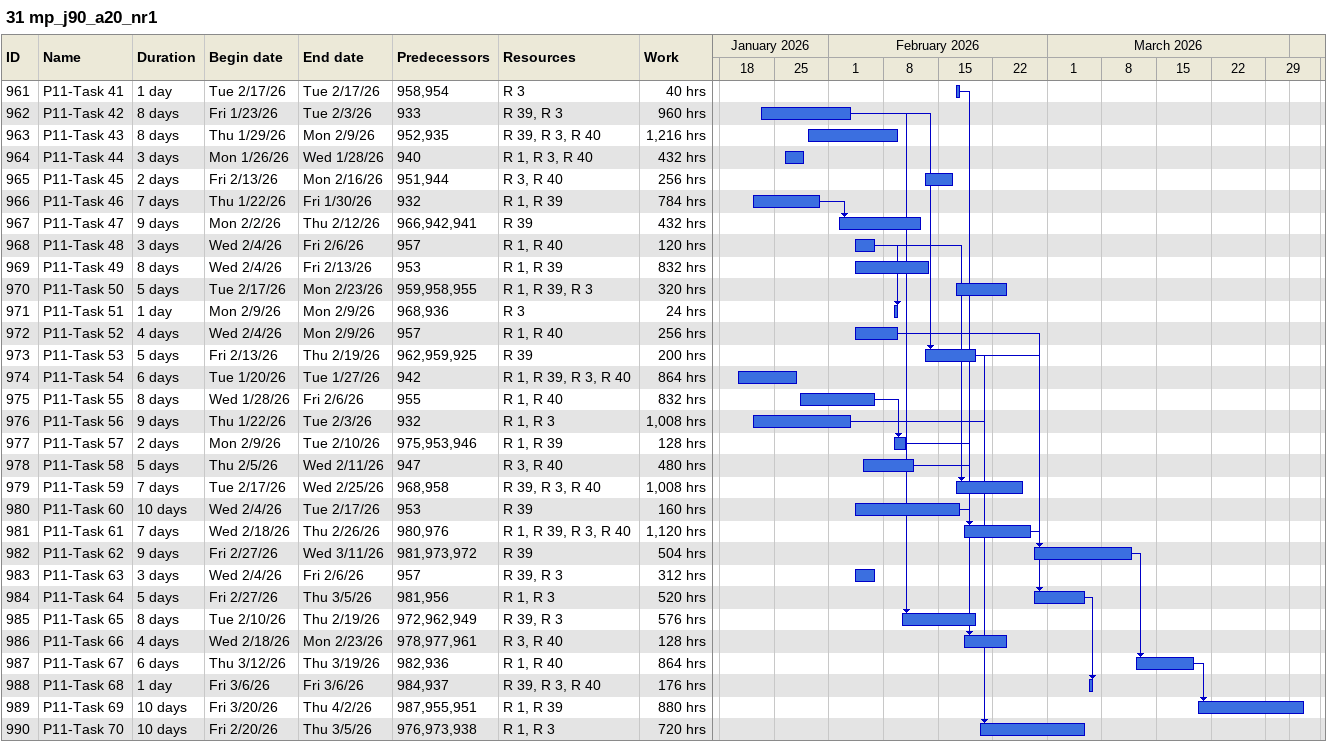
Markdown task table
31 mp_j90_a20_nr1

| ID | Task | Duration | Start | Finish | Predecessors | Resources | Work (h) |
|---|---|---|---|---|---|---|---|
| 961 | P11-Task 41 | 1d | 2026-02-17 | 2026-02-17 | 958, 954 | R 3 | 40 |
| 962 | P11-Task 42 | 8d | 2026-01-23 | 2026-02-03 | 933 | R 39, R 3 | 960 |
| 963 | P11-Task 43 | 8d | 2026-01-29 | 2026-02-09 | 952, 935 | R 39, R 3, R 40 | 1216 |
| 964 | P11-Task 44 | 3d | 2026-01-26 | 2026-01-28 | 940 | R 1, R 3, R 40 | 432 |
| 965 | P11-Task 45 | 2d | 2026-02-13 | 2026-02-16 | 951, 944 | R 3, R 40 | 256 |
| 966 | P11-Task 46 | 7d | 2026-01-22 | 2026-01-30 | 932 | R 1, R 39 | 784 |
| 967 | P11-Task 47 | 9d | 2026-02-02 | 2026-02-12 | 966, 942, 941 | R 39 | 432 |
| 968 | P11-Task 48 | 3d | 2026-02-04 | 2026-02-06 | 957 | R 1, R 40 | 120 |
| 969 | P11-Task 49 | 8d | 2026-02-04 | 2026-02-13 | 953 | R 1, R 39 | 832 |
| 970 | P11-Task 50 | 5d | 2026-02-17 | 2026-02-23 | 959, 958, 955 | R 1, R 39, R 3 | 320 |
| 971 | P11-Task 51 | 1d | 2026-02-09 | 2026-02-09 | 968, 936 | R 3 | 24 |
| 972 | P11-Task 52 | 4d | 2026-02-04 | 2026-02-09 | 957 | R 1, R 40 | 256 |
| 973 | P11-Task 53 | 5d | 2026-02-13 | 2026-02-19 | 962, 959, 925 | R 39 | 200 |
| 974 | P11-Task 54 | 6d | 2026-01-20 | 2026-01-27 | 942 | R 1, R 39, R 3, R 40 | 864 |
| 975 | P11-Task 55 | 8d | 2026-01-28 | 2026-02-06 | 955 | R 1, R 40 | 832 |
| 976 | P11-Task 56 | 9d | 2026-01-22 | 2026-02-03 | 932 | R 1, R 3 | 1008 |
| 977 | P11-Task 57 | 2d | 2026-02-09 | 2026-02-10 | 975, 953, 946 | R 1, R 39 | 128 |
| 978 | P11-Task 58 | 5d | 2026-02-05 | 2026-02-11 | 947 | R 3, R 40 | 480 |
| 979 | P11-Task 59 | 7d | 2026-02-17 | 2026-02-25 | 968, 958 | R 39, R 3, R 40 | 1008 |
| 980 | P11-Task 60 | 10d | 2026-02-04 | 2026-02-17 | 953 | R 39 | 160 |
| 981 | P11-Task 61 | 7d | 2026-02-18 | 2026-02-26 | 980, 976 | R 1, R 39, R 3, R 40 | 1120 |
| 982 | P11-Task 62 | 9d | 2026-02-27 | 2026-03-11 | 981, 973, 972 | R 39 | 504 |
| 983 | P11-Task 63 | 3d | 2026-02-04 | 2026-02-06 | 957 | R 39, R 3 | 312 |
| 984 | P11-Task 64 | 5d | 2026-02-27 | 2026-03-05 | 981, 956 | R 1, R 3 | 520 |
| 985 | P11-Task 65 | 8d | 2026-02-10 | 2026-02-19 | 972, 962, 949 | R 39, R 3 | 576 |
| 986 | P11-Task 66 | 4d | 2026-02-18 | 2026-02-23 | 978, 977, 961 | R 3, R 40 | 128 |
| 987 | P11-Task 67 | 6d | 2026-03-12 | 2026-03-19 | 982, 936 | R 1, R 40 | 864 |
| 988 | P11-Task 68 | 1d | 2026-03-06 | 2026-03-06 | 984, 937 | R 39, R 3, R 40 | 176 |
| 989 | P11-Task 69 | 10d | 2026-03-20 | 2026-04-02 | 987, 955, 951 | R 1, R 39 | 880 |
| 990 | P11-Task 70 | 10d | 2026-02-20 | 2026-03-05 | 976, 973, 938 | R 1, R 3 | 720 |
